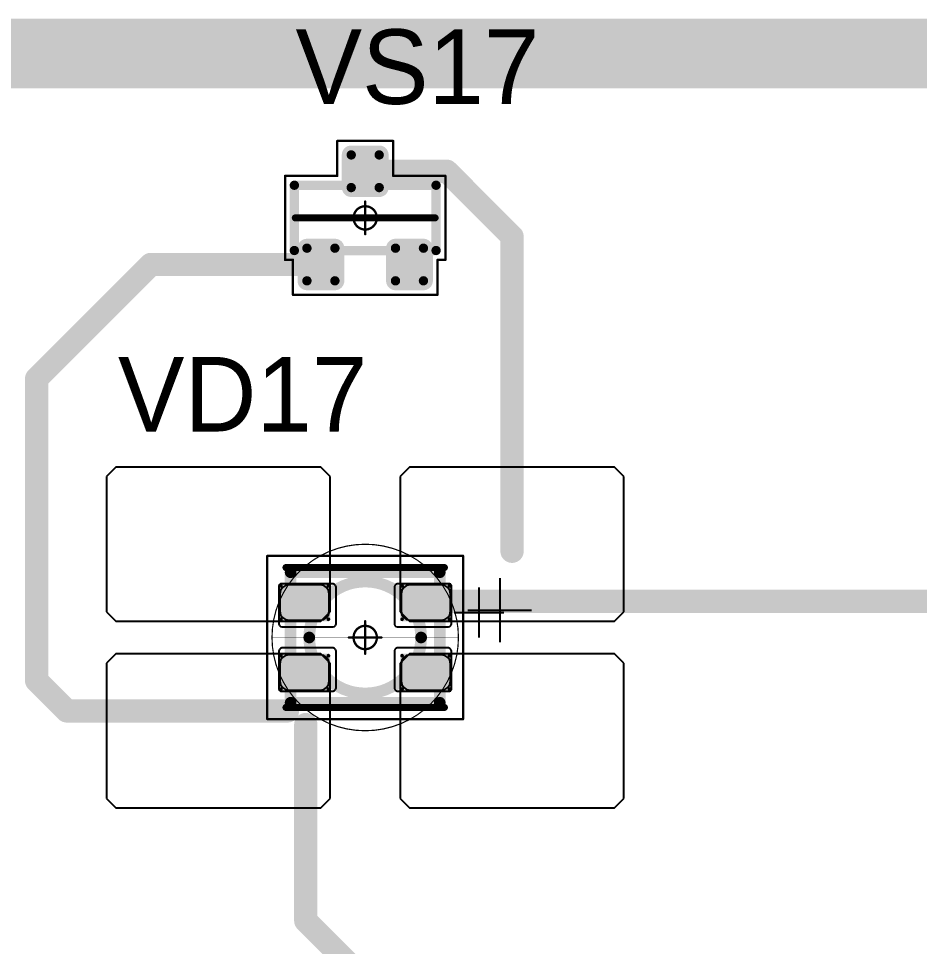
# Model space of a CAD drawing. Header units: millimetres. Extents: x 0 to 400, y 0 to 514.
# Drawn here: x 112.56 to 131.89, y 325.87 to 345.77 of the extents above; entities that cross this region are included whole.
import ezdxf

# ---------------------------------------------------------------- set-up
doc = ezdxf.new("R2010")
doc.units = ezdxf.units.MM
for name, color, linetype in [('Mechanical13', 56, 'Continuous'), ('Mechanical15', 56, 'Continuous'), ('Mechanical2', 216, 'Continuous'), ('TopLayer', 1, 'Continuous'), ('TopOverlay', 2, 'Continuous'), ('TopPaste', 8, 'Continuous'), ('TopSolder', 216, 'Continuous')]:
    doc.layers.add(name, color=color, linetype=linetype)

# ---------------------------------------------------------------- blocks, each defined once
blk = doc.blocks.new('SOT23_165')
at = {"layer": 'Mechanical13', "const_width": 0.2}
for points in [[(-0.7, 1.52), (0.7, 1.52)], [(-0.7, 1.52), (-0.7, -1.52)], [(0.7, 1.52), (0.7, -1.52)], [(-0.7, -1.52), (0.7, -1.52)]]:
    blk.add_lwpolyline(points, dxfattribs=at)
at = {"layer": 'Mechanical13', "const_width": 0.1}
for points in [[(-0.75, 1.52, 1), (-0.65, 1.52, 1)], [(-0.75, 1.52, 1), (-0.65, 1.52, 1)], [(0.65, 1.52, 1), (0.75, 1.52, 1)], [(0.65, 1.52, 1), (0.75, 1.52, 1)], [(-0.75, -1.52, 1), (-0.65, -1.52, 1)], [(-0.75, -1.52, 1), (-0.65, -1.52, 1)], [(0.65, -1.52, 1), (0.75, -1.52, 1)], [(0.65, -1.52, 1), (0.75, -1.52, 1)]]:
    blk.add_lwpolyline(points, format="xyb", close=True, dxfattribs=at)
at = {"layer": 'Mechanical15', "const_width": 0.05}
for points in [[(-0.9, 1.72), (-0.9, 1.55)], [(-0.9, 1.72), (0.9, 1.72)], [(0.9, 1.72), (0.9, 0.6)], [(-1.65, 1.55), (-1.65, -1.55)], [(-1.65, 1.55), (-0.9, 1.55)], [(0.9, 0.6), (1.65, 0.6)], [(1.65, 0.6), (1.65, -0.6)], [(0, 0.35), (0, -0.35)], [(-0.35, 0), (0.35, 0)], [(0.9, -0.6), (1.65, -0.6)], [(0.9, -0.6), (0.9, -1.72)], [(-1.65, -1.55), (-0.9, -1.55)], [(-0.9, -1.55), (-0.9, -1.72)], [(-0.9, -1.72), (0.9, -1.72)]]:
    blk.add_lwpolyline(points, dxfattribs=at)
at = {"layer": 'Mechanical15'}
for points, const_width in [([(-0.913, 1.72, 1), (-0.888, 1.72, 1)], 0.025), ([(-0.913, 1.72, 1), (-0.888, 1.72, 1)], 0.025), ([(0.888, 1.72, 1), (0.913, 1.72, 1)], 0.025), ([(0.888, 1.72, 1), (0.913, 1.72, 1)], 0.025), ([(-1.662, 1.55, 1), (-1.637, 1.55, 1)], 0.025), ([(-1.662, 1.55, 1), (-1.637, 1.55, 1)], 0.025), ([(-0.913, 1.55, 1), (-0.888, 1.55, 1)], 0.025), ([(-0.913, 1.55, 1), (-0.888, 1.55, 1)], 0.025), ([(0.888, 0.6, 1), (0.913, 0.6, 1)], 0.025), ([(0.888, 0.6, 1), (0.913, 0.6, 1)], 0.025), ([(1.637, 0.6, 1), (1.662, 0.6, 1)], 0.025), ([(1.637, 0.6, 1), (1.662, 0.6, 1)], 0.025), ([(0.25, 0, 1), (-0.25, 0, 1)], 0.05), ([(-0.012, 0.35, 1), (0.012, 0.35, 1)], 0.025), ([(-0.362, 0, 1), (-0.337, 0, 1)], 0.025), ([(-0.262, 0, 1), (-0.238, 0, 1)], 0.025), ([(0.238, 0, 1), (0.262, 0, 1)], 0.025), ([(0.337, 0, 1), (0.362, 0, 1)], 0.025), ([(-0.012, -0.35, 1), (0.012, -0.35, 1)], 0.025), ([(0.888, -0.6, 1), (0.913, -0.6, 1)], 0.025), ([(0.888, -0.6, 1), (0.913, -0.6, 1)], 0.025), ([(1.637, -0.6, 1), (1.662, -0.6, 1)], 0.025), ([(1.637, -0.6, 1), (1.662, -0.6, 1)], 0.025), ([(-1.662, -1.55, 1), (-1.637, -1.55, 1)], 0.025), ([(-1.662, -1.55, 1), (-1.637, -1.55, 1)], 0.025), ([(-0.913, -1.55, 1), (-0.888, -1.55, 1)], 0.025), ([(-0.913, -1.55, 1), (-0.888, -1.55, 1)], 0.025), ([(-0.913, -1.72, 1), (-0.888, -1.72, 1)], 0.025), ([(-0.913, -1.72, 1), (-0.888, -1.72, 1)], 0.025), ([(0.888, -1.72, 1), (0.913, -1.72, 1)], 0.025), ([(0.888, -1.72, 1), (0.913, -1.72, 1)], 0.025)]:
    blk.add_lwpolyline(points, format="xyb", close=True, dxfattribs=dict(at, const_width=const_width))
at = {"layer": 'TopLayer', "const_width": 0.1}
for points in [[(-1.4, 1.25, 1), (-1.3, 1.25, 1)], [(-0.7, 1.25, 1), (-0.6, 1.25, 1)], [(-1.4, 0.65, 1), (-1.3, 0.65, 1)], [(-0.7, 0.65, 1), (-0.6, 0.65, 1)], [(0.6, 0.3, 1), (0.7, 0.3, 1)], [(1.3, 0.3, 1), (1.4, 0.3, 1)], [(0.6, -0.3, 1), (0.7, -0.3, 1)], [(1.3, -0.3, 1), (1.4, -0.3, 1)], [(-1.4, -0.65, 1), (-1.3, -0.65, 1)], [(-0.7, -0.65, 1), (-0.6, -0.65, 1)], [(-1.4, -1.25, 1), (-1.3, -1.25, 1)], [(-0.7, -1.25, 1), (-0.6, -1.25, 1)]]:
    blk.add_lwpolyline(points, format="xyb", close=True, dxfattribs=at)
at = {"layer": 'TopLayer'}
for points in [[(-1.45, 1.25), (-1.45, 0.65), (-0.55, 1.25), (-0.55, 0.65)], [(-1.35, 1.35), (-1.35, 0.55), (-0.65, 1.35), (-0.65, 0.55)], [(0.65, 0.4), (0.65, -0.4), (1.35, 0.4), (1.35, -0.4)], [(0.55, 0.3), (0.55, -0.3), (1.45, 0.3), (1.45, -0.3)], [(-1.35, -0.55), (-1.35, -1.35), (-0.65, -0.55), (-0.65, -1.35)], [(-1.45, -0.65), (-1.45, -1.25), (-0.55, -0.65), (-0.55, -1.25)]]:
    blk.add_solid(points, dxfattribs=at)
at = {"layer": 'TopOverlay', "const_width": 0.15}
blk.add_lwpolyline([(0, 1.5), (0, -1.5)], dxfattribs=at)
at = {"layer": 'TopOverlay', "const_width": 0.075}
for points in [[(-0.038, 1.5, 1), (0.038, 1.5, 1)], [(-0.038, -1.5, 1), (0.038, -1.5, 1)]]:
    blk.add_lwpolyline(points, format="xyb", close=True, dxfattribs=at)
at = {"layer": 'TopPaste', "const_width": 0.075}
for points in [[(-1.387, 1.25, 1), (-1.313, 1.25, 1)], [(-0.687, 1.25, 1), (-0.613, 1.25, 1)], [(-1.387, 0.65, 1), (-1.313, 0.65, 1)], [(-0.687, 0.65, 1), (-0.613, 0.65, 1)], [(0.613, 0.3, 1), (0.687, 0.3, 1)], [(1.313, 0.3, 1), (1.387, 0.3, 1)], [(0.613, -0.3, 1), (0.687, -0.3, 1)], [(1.313, -0.3, 1), (1.387, -0.3, 1)], [(-1.387, -0.65, 1), (-1.313, -0.65, 1)], [(-0.687, -0.65, 1), (-0.613, -0.65, 1)], [(-1.387, -1.25, 1), (-1.313, -1.25, 1)], [(-0.687, -1.25, 1), (-0.613, -1.25, 1)]]:
    blk.add_lwpolyline(points, format="xyb", close=True, dxfattribs=at)
at = {"layer": 'TopPaste'}
for points in [[(-1.425, 1.25), (-1.425, 0.65), (-0.575, 1.25), (-0.575, 0.65)], [(-1.35, 1.325), (-1.35, 0.575), (-0.65, 1.325), (-0.65, 0.575)], [(0.575, 0.3), (0.575, -0.3), (1.425, 0.3), (1.425, -0.3)], [(0.65, 0.375), (0.65, -0.375), (1.35, 0.375), (1.35, -0.375)], [(-1.35, -0.575), (-1.35, -1.325), (-0.65, -0.575), (-0.65, -1.325)], [(-1.425, -0.65), (-1.425, -1.25), (-0.575, -0.65), (-0.575, -1.25)]]:
    blk.add_solid(points, dxfattribs=at)
at = {"layer": 'TopSolder', "const_width": 0.202}
for points in [[(-1.451, 1.25, 1), (-1.249, 1.25, 1)], [(-0.751, 1.25, 1), (-0.549, 1.25, 1)], [(-1.451, 0.65, 1), (-1.249, 0.65, 1)], [(-0.751, 0.65, 1), (-0.549, 0.65, 1)], [(0.549, 0.3, 1), (0.751, 0.3, 1)], [(1.249, 0.3, 1), (1.451, 0.3, 1)], [(0.549, -0.3, 1), (0.751, -0.3, 1)], [(1.249, -0.3, 1), (1.451, -0.3, 1)], [(-1.451, -0.65, 1), (-1.249, -0.65, 1)], [(-0.751, -0.65, 1), (-0.549, -0.65, 1)], [(-1.451, -1.25, 1), (-1.249, -1.25, 1)], [(-0.751, -1.25, 1), (-0.549, -1.25, 1)]]:
    blk.add_lwpolyline(points, format="xyb", close=True, dxfattribs=at)
at = {"layer": 'TopSolder'}
for points in [[(-1.35, 1.452), (-1.35, 0.448), (-0.65, 1.452), (-0.65, 0.448)], [(-1.552, 1.25), (-1.552, 0.65), (-0.448, 1.25), (-0.448, 0.65)], [(0.65, 0.502), (0.65, -0.502), (1.35, 0.502), (1.35, -0.502)], [(0.448, 0.3), (0.448, -0.3), (1.552, 0.3), (1.552, -0.3)], [(-1.35, -0.448), (-1.35, -1.452), (-0.65, -0.448), (-0.65, -1.452)], [(-1.552, -0.65), (-1.552, -1.25), (-0.448, -0.65), (-0.448, -1.25)]]:
    blk.add_solid(points, dxfattribs=at)
blk = doc.blocks.new('E65F_338')
at = {"layer": 'Mechanical13'}
for p, q in [((2.441, 1.071), (2.441, 0)), ((1.905, 0.536), (2.976, 0.536))]:
    blk.add_line(p, q, dxfattribs=at)
at = {"layer": 'Mechanical13', "const_width": 0.25}
for points in [[(-1.6, -1.4), (-1.6, 1.4)], [(-1.6, 1.4), (1.6, 1.4)], [(1.6, -1.4), (1.6, 1.4)], [(-1.6, -1.4), (1.6, -1.4)]]:
    blk.add_lwpolyline(points, dxfattribs=at)
at = {"layer": 'Mechanical13'}
for points, const_width in [([(-1.663, 1.4, 1), (-1.538, 1.4, 1)], 0.125), ([(-1.663, 1.4, 1), (-1.538, 1.4, 1)], 0.125), ([(1.537, 1.4, 1), (1.662, 1.4, 1)], 0.125), ([(1.537, 1.4, 1), (1.662, 1.4, 1)], 0.125), ([(1.2, 0, 1), (-1.2, 0, 1)], 0.25), ([(-1.263, 0, 1), (-1.138, 0, 1)], 0.125), ([(1.137, 0, 1), (1.262, 0, 1)], 0.125), ([(-1.663, -1.4, 1), (-1.538, -1.4, 1)], 0.125), ([(-1.663, -1.4, 1), (-1.538, -1.4, 1)], 0.125), ([(1.537, -1.4, 1), (1.662, -1.4, 1)], 0.125), ([(1.537, -1.4, 1), (1.662, -1.4, 1)], 0.125)]:
    blk.add_lwpolyline(points, format="xyb", close=True, dxfattribs=dict(at, const_width=const_width))
at = {"layer": 'Mechanical15', "const_width": 0.05}
for points in [[(-2.1, 1.75), (2.1, 1.75)], [(-2.1, -1.75), (-2.1, 1.75)], [(2.1, -1.75), (2.1, 1.75)], [(0, -0.35), (0, 0.35)], [(0, -0.35), (0, 0.35)], [(-0.35, 0), (0.35, 0)], [(-0.35, 0), (0.35, 0)], [(-2.1, -1.75), (2.1, -1.75)]]:
    blk.add_lwpolyline(points, dxfattribs=at)
at = {"layer": 'Mechanical15'}
for points, const_width in [([(-2.113, 1.75, 1), (-2.088, 1.75, 1)], 0.025), ([(-2.113, 1.75, 1), (-2.088, 1.75, 1)], 0.025), ([(2.087, 1.75, 1), (2.112, 1.75, 1)], 0.025), ([(2.087, 1.75, 1), (2.112, 1.75, 1)], 0.025), ([(0.25, 0, 1), (-0.25, 0, 1)], 0.05), ([(0.25, 0, 1), (-0.25, 0, 1)], 0.05), ([(-0.013, 0.35, 1), (0.012, 0.35, 1)], 0.025), ([(-0.013, 0.35, 1), (0.012, 0.35, 1)], 0.025), ([(-0.363, 0, 1), (-0.338, 0, 1)], 0.025), ([(-0.363, 0, 1), (-0.338, 0, 1)], 0.025), ([(-0.263, 0, 1), (-0.238, 0, 1)], 0.025), ([(-0.263, 0, 1), (-0.238, 0, 1)], 0.025), ([(0.237, 0, 1), (0.262, 0, 1)], 0.025), ([(0.237, 0, 1), (0.262, 0, 1)], 0.025), ([(0.337, 0, 1), (0.362, 0, 1)], 0.025), ([(0.337, 0, 1), (0.362, 0, 1)], 0.025), ([(-0.013, -0.35, 1), (0.012, -0.35, 1)], 0.025), ([(-0.013, -0.35, 1), (0.012, -0.35, 1)], 0.025), ([(-2.113, -1.75, 1), (-2.088, -1.75, 1)], 0.025), ([(-2.113, -1.75, 1), (-2.088, -1.75, 1)], 0.025), ([(2.087, -1.75, 1), (2.112, -1.75, 1)], 0.025), ([(2.087, -1.75, 1), (2.112, -1.75, 1)], 0.025)]:
    blk.add_lwpolyline(points, format="xyb", close=True, dxfattribs=dict(at, const_width=const_width))
at = {"layer": 'TopLayer'}
for p, q in [((-5.35, 3.65), (-5.55, 3.45)), ((-0.95, 3.65), (-5.35, 3.65)), ((-5.35, 3.65), (-5.35, 3.65)), ((-0.75, 3.45), (-0.95, 3.65)), ((0.95, 3.65), (0.75, 3.45)), ((5.35, 3.65), (0.95, 3.65)), ((0.95, 3.65), (0.95, 3.65)), ((5.55, 3.45), (5.35, 3.65)), ((-5.55, 3.45), (-5.55, 3.45)), ((-5.55, 3.45), (-5.55, 0.55)), ((-0.75, 0.55), (-0.75, 3.45)), ((0.75, 3.45), (0.75, 3.45)), ((0.75, 3.45), (0.75, 0.55)), ((5.55, 0.55), (5.55, 3.45)), ((-5.55, 0.55), (-5.35, 0.35)), ((-0.95, 0.35), (-0.75, 0.55)), ((0.75, 0.55), (0.95, 0.35)), ((5.35, 0.35), (5.55, 0.55)), ((-5.35, 0.35), (-0.95, 0.35)), ((0.95, 0.35), (5.35, 0.35)), ((-5.35, -0.35), (-5.55, -0.55)), ((-0.95, -0.35), (-5.35, -0.35)), ((-5.35, -0.35), (-5.35, -0.35)), ((-0.75, -0.55), (-0.95, -0.35)), ((0.95, -0.35), (0.75, -0.55)), ((5.35, -0.35), (0.95, -0.35)), ((0.95, -0.35), (0.95, -0.35)), ((5.55, -0.55), (5.35, -0.35)), ((-5.55, -0.55), (-5.55, -0.55)), ((-5.55, -0.55), (-5.55, -3.45)), ((-0.75, -3.45), (-0.75, -0.55)), ((0.75, -0.55), (0.75, -0.55)), ((0.75, -0.55), (0.75, -3.45)), ((5.55, -3.45), (5.55, -0.55)), ((-5.55, -3.45), (-5.35, -3.65)), ((-0.95, -3.65), (-0.75, -3.45)), ((0.75, -3.45), (0.95, -3.65)), ((5.35, -3.65), (5.55, -3.45)), ((-5.35, -3.65), (-0.95, -3.65)), ((0.95, -3.65), (5.35, -3.65))]:
    blk.add_line(p, q, dxfattribs=at)
at = {"layer": 'TopLayer', "const_width": 0.04}
for points in [[(-1.83, 1.11, 1), (-1.79, 1.11, 1)], [(-0.81, 1.11, 1), (-0.77, 1.11, 1)], [(0.77, 1.11, 1), (0.81, 1.11, 1)], [(1.79, 1.11, 1), (1.83, 1.11, 1)], [(-1.83, 0.39, 1), (-1.79, 0.39, 1)], [(-0.81, 0.39, 1), (-0.77, 0.39, 1)], [(0.77, 0.39, 1), (0.81, 0.39, 1)], [(1.79, 0.39, 1), (1.83, 0.39, 1)], [(-1.83, -0.39, 1), (-1.79, -0.39, 1)], [(-0.81, -0.39, 1), (-0.77, -0.39, 1)], [(0.77, -0.39, 1), (0.81, -0.39, 1)], [(1.79, -0.39, 1), (1.83, -0.39, 1)], [(-1.83, -1.11, 1), (-1.79, -1.11, 1)], [(-0.81, -1.11, 1), (-0.77, -1.11, 1)], [(0.77, -1.11, 1), (0.81, -1.11, 1)], [(1.79, -1.11, 1), (1.83, -1.11, 1)]]:
    blk.add_lwpolyline(points, format="xyb", close=True, dxfattribs=at)
at = {"layer": 'TopLayer'}
for points in [[(-1.85, 1.11), (-1.85, 0.39), (-0.75, 1.11), (-0.75, 0.39)], [(-1.81, 1.15), (-1.81, 0.35), (-0.79, 1.15), (-0.79, 0.35)], [(0.75, 1.11), (0.75, 0.39), (1.85, 1.11), (1.85, 0.39)], [(0.79, 1.15), (0.79, 0.35), (1.81, 1.15), (1.81, 0.35)], [(-1.85, -0.39), (-1.85, -1.11), (-0.75, -0.39), (-0.75, -1.11)], [(-1.81, -0.35), (-1.81, -1.15), (-0.79, -0.35), (-0.79, -1.15)], [(0.75, -0.39), (0.75, -1.11), (1.85, -0.39), (1.85, -1.11)], [(0.79, -0.35), (0.79, -1.15), (1.81, -0.35), (1.81, -1.15)]]:
    blk.add_solid(points, dxfattribs=at)
at = {"layer": 'TopOverlay'}
for p, q in [((2.886, 1.271), (2.886, -0.1)), ((2.2, 0.586), (3.571, 0.586))]:
    blk.add_line(p, q, dxfattribs=at)
at = {"layer": 'TopOverlay', "const_width": 0.15}
for points in [[(-1.7, 1.5), (1.7, 1.5)], [(-1.7, -1.5), (1.7, -1.5)]]:
    blk.add_lwpolyline(points, dxfattribs=at)
at = {"layer": 'TopOverlay', "const_width": 0.075}
for points in [[(-1.738, 1.5, 1), (-1.663, 1.5, 1)], [(1.662, 1.5, 1), (1.737, 1.5, 1)], [(-1.738, -1.5, 1), (-1.663, -1.5, 1)], [(1.662, -1.5, 1), (1.737, -1.5, 1)]]:
    blk.add_lwpolyline(points, format="xyb", close=True, dxfattribs=at)
at = {"layer": 'TopPaste'}
for p, q in [((-1.814, 1.011), (-1.829, 0.938)), ((-1.773, 1.073), (-1.814, 1.011)), ((-1.711, 1.114), (-1.773, 1.073)), ((-1.638, 1.129), (-1.711, 1.114)), ((-0.963, 1.129), (-1.638, 1.129)), ((-0.889, 1.114), (-0.963, 1.129)), ((-0.827, 1.073), (-0.889, 1.114)), ((-0.786, 1.011), (-0.827, 1.073)), ((-0.771, 0.938), (-0.786, 1.011)), ((0.786, 1.011), (0.771, 0.938)), ((0.827, 1.073), (0.786, 1.011)), ((0.889, 1.114), (0.827, 1.073)), ((0.962, 1.129), (0.889, 1.114)), ((1.637, 1.129), (0.962, 1.129)), ((1.711, 1.114), (1.637, 1.129)), ((1.773, 1.073), (1.711, 1.114)), ((1.814, 1.011), (1.773, 1.073)), ((1.829, 0.938), (1.814, 1.011)), ((-1.829, 0.938), (-1.829, 0.563)), ((-0.771, 0.563), (-0.771, 0.938)), ((0.771, 0.938), (0.771, 0.563)), ((1.829, 0.563), (1.829, 0.938)), ((-1.829, 0.563), (-1.814, 0.489)), ((-1.814, 0.489), (-1.773, 0.427)), ((-1.773, 0.427), (-1.711, 0.386)), ((-0.889, 0.386), (-0.827, 0.427)), ((-0.827, 0.427), (-0.786, 0.489)), ((-0.786, 0.489), (-0.771, 0.563)), ((0.771, 0.563), (0.786, 0.489)), ((0.786, 0.489), (0.827, 0.427)), ((0.827, 0.427), (0.889, 0.386)), ((1.711, 0.386), (1.773, 0.427)), ((1.773, 0.427), (1.814, 0.489)), ((1.814, 0.489), (1.829, 0.563)), ((-1.711, 0.386), (-1.638, 0.371)), ((-1.638, 0.371), (-0.963, 0.371)), ((-0.963, 0.371), (-0.889, 0.386)), ((0.889, 0.386), (0.962, 0.371)), ((0.962, 0.371), (1.637, 0.371)), ((1.637, 0.371), (1.711, 0.386)), ((-1.711, -0.386), (-1.773, -0.427)), ((-1.638, -0.371), (-1.711, -0.386)), ((-0.963, -0.371), (-1.638, -0.371)), ((-0.889, -0.386), (-0.963, -0.371)), ((-0.827, -0.427), (-0.889, -0.386)), ((0.889, -0.386), (0.827, -0.427)), ((0.962, -0.371), (0.889, -0.386)), ((1.637, -0.371), (0.962, -0.371)), ((1.711, -0.386), (1.637, -0.371)), ((1.773, -0.427), (1.711, -0.386)), ((-1.814, -0.489), (-1.829, -0.563)), ((-1.829, -0.563), (-1.829, -0.938)), ((-1.773, -0.427), (-1.814, -0.489)), ((-0.786, -0.489), (-0.827, -0.427)), ((-0.771, -0.563), (-0.786, -0.489)), ((-0.771, -0.938), (-0.771, -0.563)), ((0.786, -0.489), (0.771, -0.563)), ((0.771, -0.563), (0.771, -0.938)), ((0.827, -0.427), (0.786, -0.489)), ((1.814, -0.489), (1.773, -0.427)), ((1.829, -0.563), (1.814, -0.489)), ((1.829, -0.938), (1.829, -0.563)), ((-1.829, -0.938), (-1.814, -1.011)), ((-0.786, -1.011), (-0.771, -0.938)), ((0.771, -0.938), (0.786, -1.011)), ((1.814, -1.011), (1.829, -0.938)), ((-1.814, -1.011), (-1.773, -1.073)), ((-1.773, -1.073), (-1.711, -1.114)), ((-1.711, -1.114), (-1.638, -1.129)), ((-1.638, -1.129), (-0.963, -1.129)), ((-0.963, -1.129), (-0.889, -1.114)), ((-0.889, -1.114), (-0.827, -1.073)), ((-0.827, -1.073), (-0.786, -1.011)), ((0.786, -1.011), (0.827, -1.073)), ((0.827, -1.073), (0.889, -1.114)), ((0.889, -1.114), (0.962, -1.129)), ((0.962, -1.129), (1.637, -1.129)), ((1.637, -1.129), (1.711, -1.114)), ((1.711, -1.114), (1.773, -1.073)), ((1.773, -1.073), (1.814, -1.011))]:
    blk.add_line(p, q, dxfattribs=at)
at = {"layer": 'TopSolder'}
for p, q in [((-1.842, 1.129), (-1.85, 1.111)), ((-1.85, 1.111), (-1.85, 1.101)), ((-1.85, 1.101), (-1.85, 1.101)), ((-1.85, 1.101), (-1.85, 0.301)), ((-1.828, 1.143), (-1.842, 1.129)), ((-1.81, 1.151), (-1.828, 1.143)), ((-1.8, 1.151), (-1.81, 1.151)), ((-0.7, 1.151), (-1.8, 1.151)), ((-0.685, 1.151), (-0.7, 1.151)), ((-0.7, 1.151), (-0.7, 1.151)), ((-0.658, 1.139), (-0.685, 1.151)), ((-0.636, 1.118), (-0.658, 1.139)), ((-0.625, 1.09), (-0.636, 1.118)), ((-0.625, 1.076), (-0.625, 1.09)), ((-0.625, 0.301), (-0.625, 1.076)), ((0.636, 1.118), (0.625, 1.09)), ((0.625, 1.09), (0.625, 1.076)), ((0.625, 1.076), (0.625, 1.076)), ((0.625, 1.076), (0.625, 0.301)), ((0.657, 1.139), (0.636, 1.118)), ((0.685, 1.151), (0.657, 1.139)), ((0.7, 1.151), (0.685, 1.151)), ((1.8, 1.151), (0.7, 1.151)), ((1.81, 1.151), (1.8, 1.151)), ((1.8, 1.151), (1.8, 1.151)), ((1.828, 1.143), (1.81, 1.151)), ((1.842, 1.129), (1.828, 1.143)), ((1.85, 1.111), (1.842, 1.129)), ((1.85, 1.101), (1.85, 1.111)), ((1.85, 0.301), (1.85, 1.101)), ((-1.85, 0.301), (-1.85, 0.286)), ((-1.85, 0.286), (-1.839, 0.258)), ((-1.839, 0.258), (-1.818, 0.237)), ((-1.818, 0.237), (-1.79, 0.226)), ((-1.79, 0.226), (-1.775, 0.226)), ((-1.775, 0.226), (-1.775, 0.226)), ((-1.775, 0.226), (-0.7, 0.226)), ((-0.7, 0.226), (-0.685, 0.226)), ((-0.685, 0.226), (-0.658, 0.237)), ((-0.658, 0.237), (-0.636, 0.258)), ((-0.636, 0.258), (-0.625, 0.286)), ((-0.625, 0.286), (-0.625, 0.301)), ((-0.625, 0.301), (-0.625, 0.301)), ((0.625, 0.301), (0.625, 0.286)), ((0.625, 0.286), (0.636, 0.258)), ((0.636, 0.258), (0.657, 0.237)), ((0.657, 0.237), (0.685, 0.226)), ((0.685, 0.226), (0.7, 0.226)), ((0.7, 0.226), (0.7, 0.226)), ((0.7, 0.226), (1.775, 0.226)), ((1.775, 0.226), (1.79, 0.226)), ((1.79, 0.226), (1.817, 0.237)), ((1.817, 0.237), (1.839, 0.258)), ((1.839, 0.258), (1.85, 0.286)), ((1.85, 0.286), (1.85, 0.301)), ((1.85, 0.301), (1.85, 0.301)), ((-1.839, -0.257), (-1.85, -0.285)), ((-1.85, -0.285), (-1.85, -0.299)), ((-1.85, -0.299), (-1.85, -0.299)), ((-1.85, -0.299), (-1.85, -1.099)), ((-1.818, -0.236), (-1.839, -0.257)), ((-1.79, -0.224), (-1.818, -0.236)), ((-1.775, -0.224), (-1.79, -0.224)), ((-0.7, -0.224), (-1.775, -0.224)), ((-0.685, -0.224), (-0.7, -0.224)), ((-0.7, -0.224), (-0.7, -0.224)), ((-0.658, -0.236), (-0.685, -0.224)), ((-0.636, -0.257), (-0.658, -0.236)), ((-0.625, -0.285), (-0.636, -0.257)), ((-0.625, -0.299), (-0.625, -0.285)), ((-0.625, -1.074), (-0.625, -0.299)), ((0.636, -0.257), (0.625, -0.285)), ((0.625, -0.285), (0.625, -0.299)), ((0.625, -0.299), (0.625, -0.299)), ((0.625, -0.299), (0.625, -1.074)), ((0.657, -0.236), (0.636, -0.257)), ((0.685, -0.224), (0.657, -0.236)), ((0.7, -0.224), (0.685, -0.224)), ((1.775, -0.224), (0.7, -0.224)), ((1.79, -0.224), (1.775, -0.224)), ((1.775, -0.224), (1.775, -0.224)), ((1.817, -0.236), (1.79, -0.224)), ((1.839, -0.257), (1.817, -0.236)), ((1.85, -0.285), (1.839, -0.257)), ((1.85, -0.299), (1.85, -0.285)), ((1.85, -1.099), (1.85, -0.299)), ((-1.85, -1.099), (-1.85, -1.109)), ((-1.85, -1.109), (-1.842, -1.128)), ((-1.842, -1.128), (-1.828, -1.142)), ((-1.828, -1.142), (-1.81, -1.149)), ((-1.81, -1.149), (-1.8, -1.149)), ((-1.8, -1.149), (-0.7, -1.149)), ((-1.8, -1.149), (-1.8, -1.149)), ((-0.7, -1.149), (-0.685, -1.149)), ((-0.685, -1.149), (-0.658, -1.138)), ((-0.658, -1.138), (-0.636, -1.117)), ((-0.636, -1.117), (-0.625, -1.089)), ((-0.625, -1.089), (-0.625, -1.074)), ((-0.625, -1.074), (-0.625, -1.074)), ((0.625, -1.074), (0.625, -1.089)), ((0.625, -1.089), (0.636, -1.117)), ((0.636, -1.117), (0.657, -1.138)), ((0.657, -1.138), (0.685, -1.149)), ((0.685, -1.149), (0.7, -1.149)), ((0.7, -1.149), (1.8, -1.149)), ((0.7, -1.149), (0.7, -1.149)), ((1.8, -1.149), (1.81, -1.149)), ((1.81, -1.149), (1.828, -1.142)), ((1.828, -1.142), (1.842, -1.128)), ((1.842, -1.128), (1.85, -1.109)), ((1.85, -1.109), (1.85, -1.099)), ((1.85, -1.099), (1.85, -1.099))]:
    blk.add_line(p, q, dxfattribs=at)

msp = doc.modelspace()

# ---------------------------------------------------------------- linework, layer by layer
at = {"layer": 'Mechanical2'}
for points, const_width in [([(122, 332.5, 1), (118, 332.5, 1)], 0.0254), ([(120, 334.5, 1), (120, 334.5, 1)], 0.0005), ([(117.994, 332.5, 1), (118.006, 332.5, 1)], 0.0127), ([(118, 332.5, 1), (118, 332.5, 1)], 0.0005), ([(121.994, 332.5, 1), (122.006, 332.5, 1)], 0.0127), ([(122, 332.5, 1), (122, 332.5, 1)], 0.0005), ([(120, 330.5, 1), (120, 330.5, 1)], 0.0005)]:
    msp.add_lwpolyline(points, format="xyb", close=True, dxfattribs=dict(at, const_width=const_width))
at = {"layer": 'Mechanical2', "const_width": 0.001}
for points in [[(120, 330.5), (120, 334.5)], [(118, 332.5), (122, 332.5)]]:
    msp.add_lwpolyline(points, dxfattribs=at)
at = {"layer": 'TopLayer'}
for points, const_width in [([(111.675, 345.025), (140, 345.025)], 1.5), ([(120, 342.5), (121.75, 342.5)], 0.5), ([(121.75, 342.5), (123.15, 341.1)], 0.5), ([(123.15, 334.35), (123.15, 341.1)], 0.5), ([(112.95, 338.05), (115.4, 340.5)], 0.5), ([(115.4, 340.5), (119.05, 340.5)], 0.5), ([(112.95, 331.575), (112.95, 338.05)], 0.5), ([(121.743, 333.275), (132.8, 333.275)], 0.5), ([(112.95, 331.575), (113.6, 330.925)], 0.5), ([(113.6, 330.925), (118.332, 330.925)], 0.5), ([(118.725, 326.425), (118.725, 330.632)], 0.5), ([(118.725, 326.425), (120, 325.15)], 0.5)]:
    msp.add_lwpolyline(points, dxfattribs=dict(at, const_width=const_width))
at = {"layer": 'TopLayer', "const_width": 0.25}
for points in [[(119.875, 342.5, 1), (120.125, 342.5, 1)], [(121.625, 342.5, 1), (121.875, 342.5, 1)], [(121.625, 342.5, 1), (121.875, 342.5, 1)], [(123.025, 341.1, 1), (123.275, 341.1, 1)], [(123.025, 341.1, 1), (123.275, 341.1, 1)], [(115.275, 340.5, 1), (115.525, 340.5, 1)], [(115.275, 340.5, 1), (115.525, 340.5, 1)], [(118.925, 340.5, 1), (119.175, 340.5, 1)], [(112.825, 338.05, 1), (113.075, 338.05, 1)], [(112.825, 338.05, 1), (113.075, 338.05, 1)], [(123.025, 334.35, 1), (123.275, 334.35, 1)], [(121.618, 333.275, 1), (121.868, 333.275, 1)], [(112.825, 331.575, 1), (113.075, 331.575, 1)], [(112.825, 331.575, 1), (113.075, 331.575, 1)], [(113.475, 330.925, 1), (113.725, 330.925, 1)], [(113.475, 330.925, 1), (113.725, 330.925, 1)], [(118.207, 330.925, 1), (118.457, 330.925, 1)], [(118.6, 330.632, 1), (118.85, 330.632, 1)], [(118.6, 326.425, 1), (118.85, 326.425, 1)], [(118.6, 326.425, 1), (118.85, 326.425, 1)]]:
    msp.add_lwpolyline(points, format="xyb", close=True, dxfattribs=at)

# ---------------------------------------------------------------- block references
for name, p, rotation in [('SOT23_165', (120, 341.5), 90), ('E65F_338', (120, 332.5), 360)]:
    msp.add_blockref(name, p, dxfattribs=dict(rotation=rotation))

# ---------------------------------------------------------------- texts
at = {"layer": 'TopOverlay'}
for s, p in [('VS17', (118.505, 343.943)), ('VD17', (114.694, 336.918))]:
    msp.add_text(s, height=1.6, dxfattribs=at).set_placement(p)

doc.saveas('drawing.dxf')
